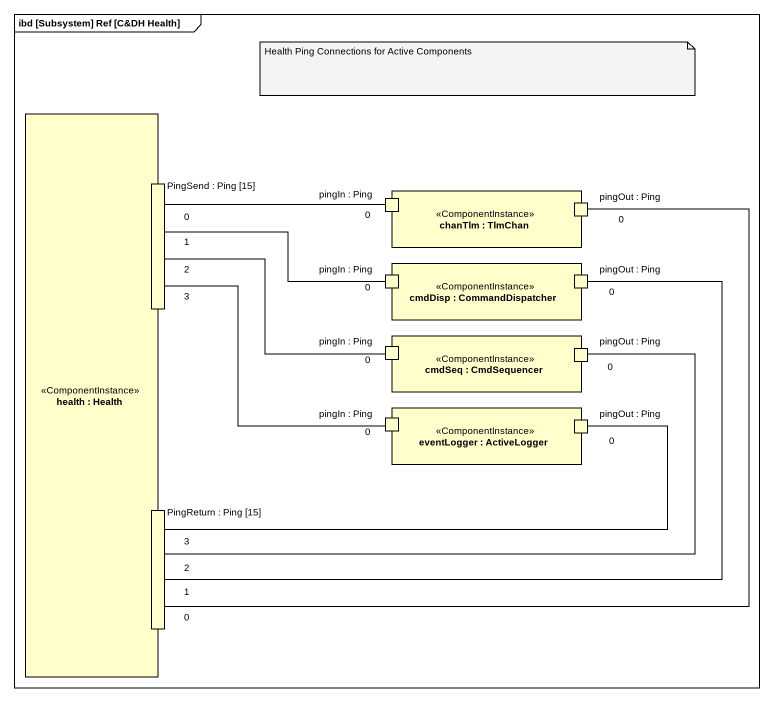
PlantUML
@startuml
mainframe ibd [Subsystem] Ref [C&DH Health]
rectangle "health : Health" as health <<ComponentInstance>> #FFFFCC {
  port "PingSend : Ping [15]" as PingSend_Ping_15 #FFFFCC
  port "PingReturn : Ping [15]" as PingReturn_Ping_15 #FFFFCC
}
rectangle "chanTlm : TlmChan" as chanTlm <<ComponentInstance>> #FFFFCC {
  port "pingIn : Ping" as pingIn_Ping #FFFFCC
  port "pingOut : Ping" as pingOut_Ping #FFFFCC
}
rectangle "cmdDisp : CommandDispatcher" as cmdDisp <<ComponentInstance>> #FFFFCC {
  port "pingIn : Ping" as pingIn_Ping_2 #FFFFCC
  port "pingOut : Ping" as pingOut_Ping_2 #FFFFCC
}
rectangle "cmdSeq : CmdSequencer" as cmdSeq <<ComponentInstance>> #FFFFCC {
  port "pingIn : Ping" as pingIn_Ping_3 #FFFFCC
  port "pingOut : Ping" as pingOut_Ping_3 #FFFFCC
}
rectangle "eventLogger : ActiveLogger" as eventLogger <<ComponentInstance>> #FFFFCC {
  port "pingIn : Ping" as pingIn_Ping_4 #FFFFCC
  port "pingOut : Ping" as pingOut_Ping_4 #FFFFCC
}
PingSend_Ping_15 "0" -right- "0" pingIn_Ping
PingSend_Ping_15 "1" -right- "0" pingIn_Ping_2
PingSend_Ping_15 "2" -right- "0" pingIn_Ping_3
PingSend_Ping_15 "3" -- "0" pingIn_Ping_4
pingOut_Ping "0" -- "0" PingReturn_Ping_15
pingOut_Ping_2 "0" -- "1" PingReturn_Ping_15
pingOut_Ping_3 "0" -left- "2" PingReturn_Ping_15
pingOut_Ping_4 "0" -left- "3" PingReturn_Ping_15
note as N1
  Health Ping Connections for Active Components
end note
@enduml
